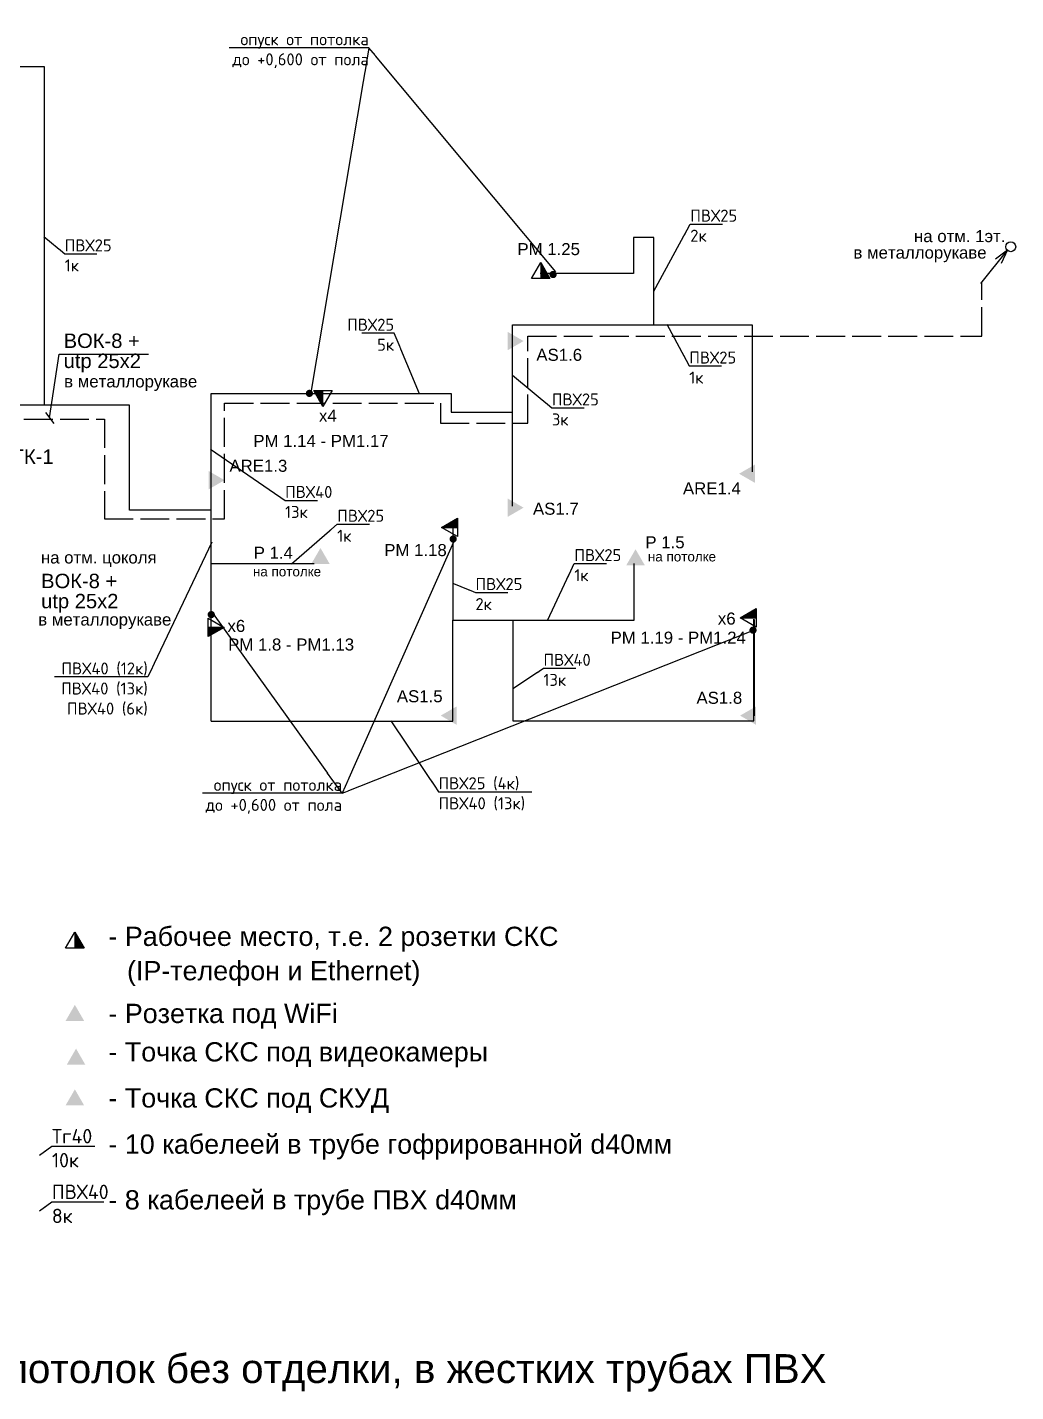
# Model space of a CAD drawing. Header units: millimetres. Extents: x -27047 to 133440, y -13043 to 16095.
# Drawn here: x 13632 to 34191, y -13043 to 15334 of the extents above; entities that cross this region are included whole.
import ezdxf
from ezdxf import colors
from ezdxf.entities.mleader import LeaderData, LeaderLine
from ezdxf.math import Vec2, Vec3

# ---------------------------------------------------------------- set-up
doc = ezdxf.new("R2010")
doc.units = ezdxf.units.MM
doc.linetypes.add('ACAD_ISO02W100', pattern=[15, 12, -3])
doc.layers.add('_непечать', color=5, linetype='Continuous', plot=False)
doc.layers.add('_СКС', color=6, linetype='Continuous')
doc.layers.add('_СКС трасса', color=6, linetype='Continuous', lineweight=30)
doc.styles.add('ISOCPEUR', font='isocpeur.ttf', dxfattribs={"height": 250})
doc.styles.get("Standard").update_dxf_attribs({"font": 'arial.ttf'})
doc.dimstyles.new('ISO-25', dxfattribs={"dimtxt": 2.5, "dimasz": 2.5, "dimexe": 1.25, "dimexo": 0.625, "dimtad": 1, "dimtxsty": 'Standard', "dimcen": 2.5, "dimadec": 0, "dimazin": 0, "dimtfac": 1, "dimtmove": 0, "dimatfit": 3, "dimfxl": 1, "dimarcsym": 0})

# ---------------------------------------------------------------- blocks, each defined once
blk = doc.blocks.new('sks2')
at = {"layer": '_СКС'}
h = blk.add_hatch(color=1, dxfattribs=at)
h.dxf.hatch_style = 1
h.paths.add_polyline_path([(-0.1121099212999148, -0.7500827182481457), (-2.036863818247283, -4.083459110672325), (1.812301766441025, -4.083656685249357)])
blk = doc.blocks.new('sks3')
at = {"layer": '_СКС'}
h = blk.add_hatch(color=6, dxfattribs=at)
h.dxf.hatch_style = 1
h.paths.add_polyline_path([(0.04795374247939392, -0.7508990589060544), (0.04608453439991322, -4.083727402572833), (1.972365430220334, -4.084473025907267)])
at = {"layer": '_СКС', "lineweight": 30}
for p, q in [((-1.880423475915756, -4.083727402572833), (0.04793256054214297, -0.7509189603777655)), ((0.04793256054214297, -0.7509189603777655), (0.04608453439991322, -4.083727402572833)), ((0.04793256054214297, -0.7509189603777655), (1.972592544715582, -4.083727402572833)), ((1.972592544715582, -4.083727402572833), (-1.880423475915756, -4.083727402572833))]:
    blk.add_line(p, q, dxfattribs=at)
blk = doc.blocks.new('sks1')
at = {"layer": '_СКС'}
h = blk.add_hatch(color=150, dxfattribs=at)
h.dxf.hatch_style = 1
h.paths.add_polyline_path([(-0.1151990099791043, -0.7485228921834866), (-2.039952906926472, -4.081899284607666), (1.809212677761836, -4.082096859184698)])
blk = doc.blocks.new('sks4')
at = {"layer": '_СКС'}
h = blk.add_hatch(color=86, dxfattribs=at)
h.dxf.hatch_style = 1
h.paths.add_polyline_path([(-4.332938257872229, 333.888701115241), (-196.808327952609, 0.5510618728230838), (188.1082305162217, 0.5313044151207578)])

msp = doc.modelspace()

# ---------------------------------------------------------------- linework, layer by layer
at = {"layer": '_СКС', "color": 1, "const_width": 75}
for points in [[(24531.05437271058, 10191.84674466759, 1), (24606.05437271058, 10191.84674466759, 1)], [(19462.84311131172, 7720.084336936823, 1), (19537.84311131172, 7720.084336936823, 1)], [(22453.69078506721, 4690.938762877049, 1), (22528.69078506721, 4690.938762877049, 1)], [(17421.26711195334, 3119.091313287441, 1), (17496.26711195334, 3119.091313287441, 1)], [(28689.60247787385, 2794.210947641317, 1), (28764.60247787385, 2794.210947641317, 1)]]:
    msp.add_lwpolyline(points, format="xyb", close=True, dxfattribs=at)
at = {"layer": '_СКС трасса'}
for p, q in [((19597.30602126056, 4173.712750311359), (17460.18639394955, 4173.712750311359)), ((28753.90107846743, 3015.614406972192), (28753.90107846743, 1014.382723590068))]:
    msp.add_line(p, q, dxfattribs=at)
for points in [[(11272.86012387066, 14519.17202098761), (13982.6890544194, 14519.17202098761), (13982.6890544194, 7477.490070479864)], [(17460.18639394955, 5291.725919966557), (17460.18639394955, 7720.401967844111), (22451.58373518178, 7720.401967844111), (22451.58373518178, 7327.499311097519), (23724.07589082565, 7327.499311097519), (23724.07589082565, 9147.259082401899), (26664.87194543163, 9147.259082401899), (26664.87194543163, 10962.80670614075), (26239.37368194468, 10962.80670614075), (26239.37368194468, 10213.55133072249), (24301.83877634339, 10213.55133072249)], [(26664.87194543163, 9147.259082401899), (28711.36743204092, 9147.259082401899), (28711.36743204092, 6088.211281483673)], [(17460.18639394955, 903.2083678417839), (17460.18639394955, 5291.725919966557), (15761.62717807188, 5291.725919966557), (15761.62717807188, 7477.490070479864), (10319.56674502371, 7477.490070479864), (10319.56674502371, 5111.134468938864), (12462.09378024883, 5111.134468938864), (12462.09378024883, 5704.517495612177)], [(23724.07589082565, 5373.671073481382), (23724.07589082565, 7327.499311097519)], [(22483.86191375682, 4933.011327817047), (22483.86191375682, 3001.318213880964)], [(23733.53973841062, 3001.318213880964), (26253.25684774213, 3001.318213880964), (26253.25684774213, 4178.780151959596)], [(17460.18639394955, 903.2083678417839), (22480.6498658288, 903.2083678417839), (22480.6498658288, 3001.318213880964), (23733.53973841062, 3001.318213880964), (23733.53973841062, 906.9735680697777), (28747.35119128565, 906.9735680697777), (28747.35119128565, 3020.82878679884), (28747.35119128565, 3020.82878679884)]]:
    msp.add_lwpolyline(points, dxfattribs=at)
at = {"layer": '_СКС трасса', "color": 4, "linetype": 'ACAD_ISO02W100', "ltscale": 50}
msp.add_lwpolyline([(12338.0061064628, 5704.517495612177), (12338.0061064628, 5361.692641915521), (10563.3410079286, 5361.692641915521), (10563.3410079286, 7184.807515377412), (15235.5363367789, 7184.807515377412), (15235.5363367789, 5109.958599531034), (17735.68991254177, 5109.958599531034), (17735.68991254177, 7517.188400346495), (22223.6763176769, 7517.188400346495), (22223.6763176769, 7099.428908310452), (24040.77869202319, 7099.428908310452), (24040.77869202319, 8912.272436007916), (33485.28502142377, 8912.272436007916), (33485.28502142377, 10020.87370402319)], dxfattribs=at)
at = {"layer": '_СКС трасса', "color": 4}
msp.add_circle((34088.10708579246, 10769.65691711471), 102.8025601338642, dxfattribs=at)

# ---------------------------------------------------------------- block references
at = {"layer": '_СКС'}
for name, p, xscale, yscale, zscale, rotation in [('sks1', (23574.15096368714, 8556.636081543727), 99.99999999999996, 99.99999999999996, 99.99999999999996, 150.0191191523537), ('sks3', (19786.39689951469, 7370.338863258265), 100, 100, 100, 180), ('sks1', (23574.15096368714, 5091.285982526058), 99.99999999999996, 99.99999999999996, 99.99999999999996, 150.0191191523537), ('sks3', (28382.92017225761, 3047.996165512974), 100, 100, 100, 90), ('sks1', (28838.98286757325, 1269.959770732947), 99.99999999999997, 99.99999999999997, 99.99999999999997, 330.0191191523537)]:
    msp.add_blockref(name, p, dxfattribs=dict(at, xscale=xscale, yscale=yscale, zscale=zscale, rotation=rotation))
for p, rotation in [((17401.59714793152, 5910.317077152081), 270), ((28770.70972871856, 6053.550774790988), 90)]:
    msp.add_blockref('sks4', p, dxfattribs=dict(at, rotation=rotation))
at = {"layer": '_СКС', "xscale": 100, "yscale": 100, "zscale": 100}
for name, p in [('sks2', (26294.91199736725, 4553.802482317478)), ('sks3', (14617.14535405103, -3411.217426104122)), ('sks2', (14633.10383512531, -4921.669490740125)), ('sks1', (14657.89928752882, -5832.408492569812))]:
    msp.add_blockref(name, p, dxfattribs=at)
at = {"layer": '_СКС'}
msp.add_blockref('sks4', (14626.22578125319, -7088.058595435141), dxfattribs=at)

# ---------------------------------------------------------------- texts
at = {"layer": '_непечать', "color": 150}
msp.add_text('ПОДВАЛ - потолок без отделки, в жестких трубах ПВХ', height=600, dxfattribs=at).set_placement((8957.752110164613, -12861.9096987531))
at = {"layer": '_СКС'}
for s, height, p in [('РМ 1.25', 250, (23826.91799149389, 10595.16246496764)), ('x4', 250, (19698.73092695969, 7130.171683071821)), ('РМ 1.14 - РМ1.17', 250, (18334.06502177601, 6607.634462455724)), ('ШТК-1', 300, (12922.78345214494, 6254.382899128541)), ('РМ 1.18', 250, (21056.68069481896, 4335.703816055408)), ('x6', 250, (27996.13299671878, 2911.734711989634)), ('x6', 250, (17796.30372553729, 2758.920457127912)), ('РМ 1.8 - РМ1.13', 250, (17809.50904924009, 2372.205163919542)), ('РМ 1.19 - РМ1.24', 250, (25764.31843887322, 2514.743715867779))]:
    msp.add_text(s, height=height, dxfattribs=at).set_placement(p)
at = {"layer": '_СКС', "color": 4}
for s, p in [('ВОК-8 +', (14389.01585093909, 8664.503134047089)), ('utp 25x2', (14389.01585093909, 8246.334803783277)), ('ВОК-8 +', (13920.05596975895, 3668.934471217333)), ('utp 25x2', (13920.05596975895, 3250.766140953521))]:
    msp.add_text(s, height=300, dxfattribs=at).set_placement(p)
at = {"layer": '_СКС', "color": 150}
for s, height, p in [('AS1.6', 250, (24220.3701555368, 8396.960773322062)), ('AS1.7', 250, (24150.39277707809, 5196.259091237327)), ('AS1.5', 250, (21319.20555265137, 1296.006438053359)), ('AS1.8', 250, (27551.22495796945, 1263.997611793602)), ('- Точка СКС под видеокамеры', 400, (15319.53868398693, -6174.499013001325))]:
    msp.add_text(s, height=height, dxfattribs=at).set_placement(p)
at = {"layer": '_СКС', "color": 86}
for s, height, p in [('ARE1.3', 250, (17837.11820447637, 6089.160258688993)), ('ARE1.4', 250, (27269.52438762441, 5619.000960029924)), ('- Точка СКС под СКУД', 400, (15319.53868398693, -7132.798379730153))]:
    msp.add_text(s, height=height, dxfattribs=at).set_placement(p)
at = {"layer": '_СКС', "color": 1}
for s, height, p in [('Р 1.5', 250, (26488.08370656276, 4498.08965029812)), ('Р 1.4', 250, (18341.88116939244, 4280.165854617313)), ('на потолке', 200, (26540.33700691053, 4225.063256920548)), ('на потолке', 200, (18325.09885380726, 3913.798106042261)), ('- Розетка под WiFi', 400, (15319.53868398693, -5375.306247975193))]:
    msp.add_text(s, height=height, dxfattribs=at).set_placement(p)
at = {"layer": '_СКС', "color": 6}
for s, p in [('- Рабочее место, т.е. 2 розетки СКС', (15319.53868398693, -3772.046067472897)), ('(IP-телефон и Ethernet)', (15706.62058313534, -4486.262010902516))]:
    msp.add_text(s, height=400, dxfattribs=at).set_placement(p)
at = {"layer": '_СКС трасса', "color": 4}
for s, p in [('на отм. 1эт.', (32075.22730595748, 10865.18672753547)), ('в металлорукаве', (30816.35385845382, 10523.59477805534)), ('в металлорукаве', (14399.64611999727, 7844.631648164634)), ('на отм. цоколя', (13915.49178564829, 4181.950636306219)), ('в металлорукаве', (13860.42918970187, 2891.808601120732))]:
    msp.add_text(s, height=250, dxfattribs=at).set_placement(p)

# ---------------------------------------------------------------- leaders
at = {"layer": '_СКС', "color": 4, "lineweight": 5}
msp.add_leader([(14096.9715074327, 7210.506103065127), (14293.58737066068, 8532.435929565952), (16152.49845648085, 8532.435929565952)], dimstyle='ISO-25', override={"dimasz": 200, "dimgap": 0.625, "dimtad": 0, "dimldrblk": 'Oblique'}, dxfattribs=at)
at = {"layer": '_СКС'}
ml = msp.add_multileader_mtext('Standard', dxfattribs=at)
ml.set_content('Тг40\\P10к', color=256, style='ISOCPEUR')
ml.set_leader_properties()
ml.build(insert=Vec2(0, 0))
ml.multileader.update_dxf_attribs({"text_left_attachment_type": 6, "text_right_attachment_type": 6, "dogleg_length": 0, "arrow_head_size": 0.8})
ctx = ml.context
ctx.base_point, ctx.char_height, ctx.arrow_head_size, ctx.landing_gap_size, ctx.plane_origin, ctx.plane_x_axis, ctx.plane_y_axis = Vec3(14143.24222930894, -7937.652174707364), 300, 0.8, 0.4, Vec3(35132.34640771762, -10451.8776972839), Vec3(0.9999999996621628, -2.599374085431353e-05), Vec3(2.599374085431353e-05, 0.9999999996621628)
ctx.left_attachment, ctx.right_attachment = 6, 6
notes = []
notes.append((ctx, [(0, (1, 1, 0), (14143.24222930894, -7937.652174707364), (0.9999999996621628, -2.599374085431353e-05), 0, [(0, [(13888.21756649925, -8122.11632357366)], 0, [])])]))
ctx.mtext.insert, ctx.mtext.text_direction, ctx.mtext.rotation, ctx.mtext.width, ctx.mtext.defined_height, ctx.mtext.flow_direction = Vec3(14143.65158705551, -7577.652185226481), Vec3(0.9999999996621628, -2.599374085431353e-05), 6.283159313438729, 1069.225639605262, 181.5695390849948, 5
ctx.mtext.has_bg_fill, ctx.mtext.bg_color, ctx.mtext.bg_scale_factor, ctx.mtext.bg_transparency, ctx.mtext.use_window_bg_color = 1, -1027028792, 1.5, 0, 1
at = {"layer": '_СКС трасса', "color": 4}
msp.add_leader([(34016.63264008567, 10703.61207784793), (33460.36774420461, 10003.84103147136)], dimstyle='ISO-25', override={"dimasz": 300, "dimgap": 0.625, "dimtad": 0, "dimldrblk": 'Open30'}, dxfattribs=at)
for ctx, leaders in notes:
    for number, flags, end, landing, length, lines in leaders:
        leader = LeaderData()
        leader.index, (leader.has_last_leader_line, leader.has_dogleg_vector, leader.attachment_direction) = number, flags
        leader.last_leader_point, leader.dogleg_vector, leader.dogleg_length = Vec3(end), Vec3(landing), length
        for number, points, colour, breaks in lines:
            line = LeaderLine()
            line.index, line.vertices, line.color, line.breaks = number, Vec3.list(points), colors.encode_raw_color(colour), breaks
            leader.lines.append(line)
        ctx.leaders.append(leader)

# ---------------------------------------------------------------- next in the draw order: texts
at = {"layer": '_СКС', "color": 6}
msp.add_text('- 10 кабелеей в трубе гофрированной d40мм', height=400, dxfattribs=at).set_placement((15319.53868398693, -8092.794210898457))

# ---------------------------------------------------------------- next in the draw order: leaders
at = {"layer": '_СКС', "color": 1}
ml = msp.add_multileader_mtext('Standard', dxfattribs=at)
ml.set_content('опуск от потолка\\Pдо +0,600 от пола', color=1, style='ISOCPEUR')
ml.set_leader_properties()
ml.build(insert=Vec2(0, 0))
ml.multileader.update_dxf_attribs({"text_left_attachment_type": 6, "text_right_attachment_type": 6, "dogleg_length": 0, "arrow_head_size": 0.8})
ctx = ml.context
ctx.base_point, ctx.char_height, ctx.arrow_head_size, ctx.landing_gap_size, ctx.plane_origin, ctx.plane_x_axis, ctx.plane_y_axis = Vec3(17899.67915839418, 14908.83247861756), 250, 0.8, 0.4, Vec3(39448.78374483169, 12410.29687328725), Vec3(0.9999999996621628, -2.599374085431353e-05), Vec3(2.599374085431353e-05, 0.9999999996621628)
ctx.left_attachment, ctx.right_attachment, ctx.text_align_type = 6, 6, 2
notes = []
notes.append((ctx, [(1, (1, 1, 0), (20737.9791574353, 14908.7587005829), (-0.9999999996621628, 2.599374085431353e-05), 0, [(0, [(24624.22555621294, 10244.01014748772)], 0, [])])]))
ctx.mtext.insert, ctx.mtext.text_direction, ctx.mtext.rotation, ctx.mtext.width, ctx.mtext.defined_height, ctx.mtext.alignment, ctx.mtext.flow_direction = Vec3(20737.58695555769, 15208.75871087904), Vec3(0.9999999996621628, -2.599374085431353e-05), 6.283159313438729, 3894.389389763729, 165.7694360820859, 3, 5
ctx.mtext.has_bg_fill, ctx.mtext.bg_color, ctx.mtext.bg_scale_factor, ctx.mtext.bg_transparency, ctx.mtext.use_window_bg_color = 1, -1027028792, 1.5, 0, 1
at = {"layer": '_СКС'}
ml = msp.add_multileader_mtext('Standard', dxfattribs=at)
ml.set_content('ПВХ25\\P2к', color=256, style='ISOCPEUR')
ml.set_leader_properties()
ml.build(insert=Vec2(0, 0))
ml.multileader.update_dxf_attribs({"text_left_attachment_type": 6, "text_right_attachment_type": 6, "dogleg_length": 0, "arrow_head_size": 0.8})
ctx = ml.context
ctx.base_point, ctx.char_height, ctx.arrow_head_size, ctx.landing_gap_size, ctx.plane_origin, ctx.plane_x_axis, ctx.plane_y_axis = Vec3(27421.35844108171, 11241.39838103788), 250, 0.8, 0.4, Vec3(49220.46302743477, 8742.856277272349), Vec3(0.9999999996621628, -2.599374085431353e-05), Vec3(2.599374085431353e-05, 0.9999999996621628)
ctx.left_attachment, ctx.right_attachment = 6, 6
notes.append((ctx, [(0, (1, 1, 0), (27421.35844108171, 11241.39838103788), (0.9999999996621628, -2.599374085431353e-05), 0, [(0, [(26663.30186330969, 9841.97155288086)], 0, [])])]))
ctx.mtext.insert, ctx.mtext.text_direction, ctx.mtext.rotation, ctx.mtext.width, ctx.mtext.defined_height, ctx.mtext.flow_direction = Vec3(27421.76623920383, 11541.39837053903), Vec3(0.9999999996621628, -2.599374085431353e-05), 6.283159313438729, 664.2262184897099, 165.8650653385887, 5
ctx.mtext.has_bg_fill, ctx.mtext.bg_color, ctx.mtext.bg_scale_factor, ctx.mtext.bg_transparency, ctx.mtext.use_window_bg_color = 1, -1027028792, 1.5, 0, 1
ml = msp.add_multileader_mtext('Standard', dxfattribs=at)
ml.set_content('ПВХ25\\P1к', color=256, style='ISOCPEUR')
ml.set_leader_properties()
ml.build(insert=Vec2(0, 0))
ml.multileader.update_dxf_attribs({"text_left_attachment_type": 6, "text_right_attachment_type": 6, "dogleg_length": 0, "arrow_head_size": 0.8})
ctx = ml.context
ctx.base_point, ctx.char_height, ctx.arrow_head_size, ctx.landing_gap_size, ctx.plane_origin, ctx.plane_x_axis, ctx.plane_y_axis = Vec3(14409.79828660207, 10623.37747298159), 250, 0.8, 0.4, Vec3(36208.90287295514, 8124.835369216056), Vec3(0.9999999996621628, -2.599374085431353e-05), Vec3(2.599374085431353e-05, 0.9999999996621628)
ctx.left_attachment, ctx.right_attachment = 6, 6
notes.append((ctx, [(0, (1, 1, 0), (14409.79828660207, 10623.37747298159), (0.9999999996621628, -2.599374085431353e-05), 0, [(0, [(13975.95172219747, 10984.55915815893)], 0, [])])]))
ctx.mtext.insert, ctx.mtext.text_direction, ctx.mtext.rotation, ctx.mtext.width, ctx.mtext.defined_height, ctx.mtext.flow_direction = Vec3(14410.20608472419, 10923.37746248274), Vec3(0.9999999996621628, -2.599374085431353e-05), 6.283159313438729, 664.2262184897099, 165.8650653385887, 5
ctx.mtext.has_bg_fill, ctx.mtext.bg_color, ctx.mtext.bg_scale_factor, ctx.mtext.bg_transparency, ctx.mtext.use_window_bg_color = 1, -1027028792, 1.5, 0, 1
ml = msp.add_multileader_mtext('Standard', dxfattribs=at)
ml.set_content('ПВХ25\\P1к', color=256, style='ISOCPEUR')
ml.set_leader_properties()
ml.build(insert=Vec2(0, 0))
ml.multileader.update_dxf_attribs({"text_left_attachment_type": 6, "text_right_attachment_type": 6, "dogleg_length": 0, "arrow_head_size": 0.8})
ctx = ml.context
ctx.base_point, ctx.char_height, ctx.arrow_head_size, ctx.landing_gap_size, ctx.plane_origin, ctx.plane_x_axis, ctx.plane_y_axis = Vec3(27399.96443014841, 8290.713644749729), 250, 0.8, 0.4, Vec3(49199.06901650148, 5792.171540984196), Vec3(0.9999999996621628, -2.599374085431353e-05), Vec3(2.599374085431353e-05, 0.9999999996621628)
ctx.left_attachment, ctx.right_attachment = 6, 6
notes.append((ctx, [(0, (1, 1, 0), (27399.96443014841, 8290.713644749729), (0.9999999996621628, -2.599374085431353e-05), 0, [(0, [(26932.62465660361, 9160.071465186018)], 0, [])])]))
ctx.mtext.insert, ctx.mtext.text_direction, ctx.mtext.rotation, ctx.mtext.width, ctx.mtext.defined_height, ctx.mtext.flow_direction = Vec3(27400.37222827053, 8590.713634250882), Vec3(0.9999999996621628, -2.599374085431353e-05), 6.283159313438729, 664.2262184897099, 165.8650653385887, 5
ctx.mtext.has_bg_fill, ctx.mtext.bg_color, ctx.mtext.bg_scale_factor, ctx.mtext.bg_transparency, ctx.mtext.use_window_bg_color = 1, -1027028792, 1.5, 0, 1
ml = msp.add_multileader_mtext('Standard', dxfattribs=at)
ml.set_content('ПВХ25\\P3к', color=256, style='ISOCPEUR')
ml.set_leader_properties()
ml.build(insert=Vec2(0, 0))
ml.multileader.update_dxf_attribs({"text_left_attachment_type": 6, "text_right_attachment_type": 6, "dogleg_length": 0, "arrow_head_size": 0.8})
ctx = ml.context
ctx.base_point, ctx.char_height, ctx.arrow_head_size, ctx.landing_gap_size, ctx.plane_origin, ctx.plane_x_axis, ctx.plane_y_axis = Vec3(24542.85994517354, 7418.684038559742), 250, 0.8, 0.4, Vec3(46341.96453152661, 4920.14193479421), Vec3(0.9999999996621628, -2.599374085431353e-05), Vec3(2.599374085431353e-05, 0.9999999996621628)
ctx.left_attachment, ctx.right_attachment = 6, 6
notes.append((ctx, [(0, (1, 1, 0), (24542.85994517354, 7418.684038559742), (0.9999999996621628, -2.599374085431353e-05), 0, [(0, [(23722.076292001, 8096.669609902077)], 0, [])])]))
ctx.mtext.insert, ctx.mtext.text_direction, ctx.mtext.rotation, ctx.mtext.width, ctx.mtext.defined_height, ctx.mtext.flow_direction = Vec3(24543.26774329566, 7718.684028060895), Vec3(0.9999999996621628, -2.599374085431353e-05), 6.283159313438729, 664.2262184897099, 165.8650653385887, 5
ctx.mtext.has_bg_fill, ctx.mtext.bg_color, ctx.mtext.bg_scale_factor, ctx.mtext.bg_transparency, ctx.mtext.use_window_bg_color = 1, -1027028792, 1.5, 0, 1
ml = msp.add_multileader_mtext('Standard', dxfattribs=at)
ml.set_content('ПВХ40\\P13к', color=256, style='ISOCPEUR')
ml.set_leader_properties()
ml.build(insert=Vec2(0, 0))
ml.multileader.update_dxf_attribs({"text_left_attachment_type": 6, "text_right_attachment_type": 6, "dogleg_length": 0, "arrow_head_size": 0.8})
ctx = ml.context
ctx.base_point, ctx.char_height, ctx.arrow_head_size, ctx.landing_gap_size, ctx.plane_origin, ctx.plane_x_axis, ctx.plane_y_axis = Vec3(18993.99555244355, 5495.321011264346), 250, 0.8, 0.4, Vec3(40818.10013878817, 2996.778257655293), Vec3(0.9999999996621628, -2.599374085431353e-05), Vec3(2.599374085431353e-05, 0.9999999996621628)
ctx.left_attachment, ctx.right_attachment = 6, 6
notes.append((ctx, [(0, (1, 1, 0), (18993.99555244355, 5495.321011264346), (0.9999999996621628, -2.599374085431353e-05), 0, [(0, [(17442.34768436733, 6559.980275211914)], 0, [])])]))
ctx.mtext.insert, ctx.mtext.text_direction, ctx.mtext.rotation, ctx.mtext.width, ctx.mtext.defined_height, ctx.mtext.flow_direction = Vec3(18994.40335056567, 5795.321000765498), Vec3(0.9999999996621628, -2.599374085431353e-05), 6.283159313438729, 664.2262184897099, 165.8650653385887, 5
ctx.mtext.has_bg_fill, ctx.mtext.bg_color, ctx.mtext.bg_scale_factor, ctx.mtext.bg_transparency, ctx.mtext.use_window_bg_color = 1, -1027028792, 1.5, 0, 1
at = {"layer": '_СКС', "color": 1}
ml = msp.add_multileader_mtext('Standard', dxfattribs=at)
ml.set_content('опуск от потолка\\Pдо +0,600 от пола', color=1, style='ISOCPEUR')
ml.set_leader_properties()
ml.build(insert=Vec2(0, 0))
ml.multileader.update_dxf_attribs({"text_left_attachment_type": 6, "text_right_attachment_type": 6, "dogleg_length": 0, "arrow_head_size": 0.8})
ctx = ml.context
ctx.base_point, ctx.char_height, ctx.arrow_head_size, ctx.landing_gap_size, ctx.plane_origin, ctx.plane_x_axis, ctx.plane_y_axis = Vec3(17342.76541737777, -597.1646846725065), 250, 0.8, 0.4, Vec3(38891.87000381527, -3095.700290002824), Vec3(0.9999999996621628, -2.599374085431353e-05), Vec3(2.599374085431353e-05, 0.9999999996621628)
ctx.left_attachment, ctx.right_attachment, ctx.text_align_type = 6, 6, 2
notes.append((ctx, [(1, (1, 1, 0), (20181.06541641889, -597.2384627071733), (-0.9999999996621628, 2.599374085431353e-05), 0, [(0, [(22496.42921726982, 4623.385082909226)], 0, [])])]))
ctx.mtext.insert, ctx.mtext.text_direction, ctx.mtext.rotation, ctx.mtext.width, ctx.mtext.defined_height, ctx.mtext.alignment, ctx.mtext.flow_direction = Vec3(20180.67321454128, -297.2384524110281), Vec3(0.9999999996621628, -2.599374085431353e-05), 6.283159313438729, 3894.389389763729, 165.7694360820859, 3, 5
ctx.mtext.has_bg_fill, ctx.mtext.bg_color, ctx.mtext.bg_scale_factor, ctx.mtext.bg_transparency, ctx.mtext.use_window_bg_color = 1, -1027028792, 1.5, 0, 1
at = {"layer": '_СКС'}
ml = msp.add_multileader_mtext('Standard', dxfattribs=at)
ml.set_content('ПВХ25\\P1к', color=256, style='ISOCPEUR')
ml.set_leader_properties()
ml.build(insert=Vec2(0, 0))
ml.multileader.update_dxf_attribs({"text_left_attachment_type": 6, "text_right_attachment_type": 6, "dogleg_length": 0, "arrow_head_size": 0.8})
ctx = ml.context
ctx.base_point, ctx.char_height, ctx.arrow_head_size, ctx.landing_gap_size, ctx.plane_origin, ctx.plane_x_axis, ctx.plane_y_axis = Vec3(25009.55923555709, 4180.90157005873), 250, 0.8, 0.4, Vec3(46808.66382191016, 1682.359466293197), Vec3(0.9999999996621628, -2.599374085431353e-05), Vec3(2.599374085431353e-05, 0.9999999996621628)
ctx.left_attachment, ctx.right_attachment = 6, 6
notes.append((ctx, [(0, (1, 1, 0), (25009.55923555709, 4180.90157005873), (0.9999999996621628, -2.599374085431353e-05), 0, [(0, [(24454.18817766826, 2997.935362446209)], 0, [])])]))
ctx.mtext.insert, ctx.mtext.text_direction, ctx.mtext.rotation, ctx.mtext.width, ctx.mtext.defined_height, ctx.mtext.flow_direction = Vec3(25009.96703367921, 4480.901559559882), Vec3(0.9999999996621628, -2.599374085431353e-05), 6.283159313438729, 664.2262184897099, 165.8650653385887, 5
ctx.mtext.has_bg_fill, ctx.mtext.bg_color, ctx.mtext.bg_scale_factor, ctx.mtext.bg_transparency, ctx.mtext.use_window_bg_color = 1, -1027028792, 1.5, 0, 1
ml = msp.add_multileader_mtext('Standard', dxfattribs=at)
ml.set_content('ПВХ40\\P8к', color=256, style='ISOCPEUR')
ml.set_leader_properties()
ml.build(insert=Vec2(0, 0))
ml.multileader.update_dxf_attribs({"text_left_attachment_type": 6, "text_right_attachment_type": 6, "dogleg_length": 0, "arrow_head_size": 0.8})
ctx = ml.context
ctx.base_point, ctx.char_height, ctx.arrow_head_size, ctx.landing_gap_size, ctx.plane_origin, ctx.plane_x_axis, ctx.plane_y_axis = Vec3(14143.24222930894, -9096.521616611462), 300, 0.8, 0.4, Vec3(35132.34640771762, -11610.747139188), Vec3(0.9999999996621628, -2.599374085431353e-05), Vec3(2.599374085431353e-05, 0.9999999996621628)
ctx.left_attachment, ctx.right_attachment = 6, 6
notes.append((ctx, [(0, (1, 1, 0), (14143.24222930894, -9096.521616611462), (0.9999999996621628, -2.599374085431353e-05), 0, [(0, [(13888.21756649925, -9280.985765477759)], 0, [])])]))
ctx.mtext.insert, ctx.mtext.text_direction, ctx.mtext.rotation, ctx.mtext.width, ctx.mtext.defined_height, ctx.mtext.flow_direction = Vec3(14143.65158705551, -8736.52162713058), Vec3(0.9999999996621628, -2.599374085431353e-05), 6.283159313438729, 1069.225639605262, 181.5695390849948, 5
ctx.mtext.has_bg_fill, ctx.mtext.bg_color, ctx.mtext.bg_scale_factor, ctx.mtext.bg_transparency, ctx.mtext.use_window_bg_color = 1, -1027028792, 1.5, 0, 1
for ctx, leaders in notes:
    for number, flags, end, landing, length, lines in leaders:
        leader = LeaderData()
        leader.index, (leader.has_last_leader_line, leader.has_dogleg_vector, leader.attachment_direction) = number, flags
        leader.last_leader_point, leader.dogleg_vector, leader.dogleg_length = Vec3(end), Vec3(landing), length
        for number, points, colour, breaks in lines:
            line = LeaderLine()
            line.index, line.vertices, line.color, line.breaks = number, Vec3.list(points), colors.encode_raw_color(colour), breaks
            leader.lines.append(line)
        ctx.leaders.append(leader)

# ---------------------------------------------------------------- next in the draw order: linework, layer by layer
at = {"layer": '_СКС', "color": 1}
for p, q in [((20737.9791574353, 14908.7587005829), (19531.74554500432, 7736.493342559552)), ((20181.06541641889, -597.2384627071733), (17508.56677852687, 3132.892711288587)), ((20181.06541641889, -597.2384627071733), (28691.24709750572, 2772.59015146803))]:
    msp.add_line(p, q, dxfattribs=at)

# ---------------------------------------------------------------- next in the draw order: block references
at = {"layer": '_СКС', "xscale": 100, "yscale": 100, "zscale": 100}
for name, p in [('sks3', (24306.94030358133, 10516.24646672413)), ('sks2', (19741.88069339932, 4579.424129797248))]:
    msp.add_blockref(name, p, dxfattribs=at)
at = {"layer": '_СКС'}
for name, p, xscale, yscale, zscale, rotation in [('sks3', (22169.83773807777, 4929.277379013569), 100, 100, 100, 90), ('sks3', (17799.60297189791, 2858.91292565756, 0.05738205249696078), 100, 100, 100, 270), ('sks1', (22612.20996777286, 1269.959770732947), 99.99999999999997, 99.99999999999997, 99.99999999999997, 330.0191191523537)]:
    msp.add_blockref(name, p, dxfattribs=dict(at, xscale=xscale, yscale=yscale, zscale=zscale, rotation=rotation))

# ---------------------------------------------------------------- next in the draw order: texts
at = {"layer": '_СКС', "color": 6}
msp.add_text('- 8 кабелеей в трубе ПВХ d40мм', height=400, dxfattribs=at).set_placement((15319.53868398693, -9251.663652802556))

# ---------------------------------------------------------------- next in the draw order: leaders
at = {"layer": '_СКС'}
ml = msp.add_multileader_mtext('Standard', dxfattribs=at)
ml.set_content('ПВХ25\\P2к', color=256, style='ISOCPEUR')
ml.set_leader_properties()
ml.build(insert=Vec2(0, 0))
ml.multileader.update_dxf_attribs({"text_left_attachment_type": 6, "text_right_attachment_type": 6, "dogleg_length": 0, "arrow_head_size": 0.8})
ctx = ml.context
ctx.base_point, ctx.char_height, ctx.arrow_head_size, ctx.landing_gap_size, ctx.plane_origin, ctx.plane_x_axis, ctx.plane_y_axis = Vec3(22953.47653216158, 3579.46562486728), 250, 0.8, 0.4, Vec3(44752.58111851464, 1080.923521101748), Vec3(0.9999999996621628, -2.599374085431353e-05), Vec3(2.599374085431353e-05, 0.9999999996621628)
ctx.left_attachment, ctx.right_attachment = 6, 6
notes = []
notes.append((ctx, [(0, (1, 1, 0), (22953.47653216158, 3579.46562486728), (0.9999999996621628, -2.599374085431353e-05), 0, [(0, [(22498.40210936626, 3766.436920452223)], 0, [])])]))
ctx.mtext.insert, ctx.mtext.text_direction, ctx.mtext.rotation, ctx.mtext.width, ctx.mtext.defined_height, ctx.mtext.flow_direction = Vec3(22953.8843302837, 3879.465614368432), Vec3(0.9999999996621628, -2.599374085431353e-05), 6.283159313438729, 664.2262184897099, 165.8650653385887, 5
ctx.mtext.has_bg_fill, ctx.mtext.bg_color, ctx.mtext.bg_scale_factor, ctx.mtext.bg_transparency, ctx.mtext.use_window_bg_color = 1, -1027028792, 1.5, 0, 1
for ctx, leaders in notes:
    for number, flags, end, landing, length, lines in leaders:
        leader = LeaderData()
        leader.index, (leader.has_last_leader_line, leader.has_dogleg_vector, leader.attachment_direction) = number, flags
        leader.last_leader_point, leader.dogleg_vector, leader.dogleg_length = Vec3(end), Vec3(landing), length
        for number, points, colour, breaks in lines:
            line = LeaderLine()
            line.index, line.vertices, line.color, line.breaks = number, Vec3.list(points), colors.encode_raw_color(colour), breaks
            leader.lines.append(line)
        ctx.leaders.append(leader)

# ---------------------------------------------------------------- next in the draw order: leaders
ml = msp.add_multileader_mtext('Standard', dxfattribs=at)
ml.set_content('ПВХ25\\P5к', color=256, style='ISOCPEUR')
ml.set_leader_properties()
ml.build(insert=Vec2(0, 0))
ml.multileader.update_dxf_attribs({"text_left_attachment_type": 6, "text_right_attachment_type": 6, "dogleg_length": 0, "arrow_head_size": 0.8})
ctx = ml.context
ctx.base_point, ctx.char_height, ctx.arrow_head_size, ctx.landing_gap_size, ctx.plane_origin, ctx.plane_x_axis, ctx.plane_y_axis = Vec3(20337.52000956993, 8973.193455940007), 250, 0.8, 0.4, Vec3(42136.624595923, 6474.651352174475), Vec3(0.9999999996621628, -2.599374085431353e-05), Vec3(2.599374085431353e-05, 0.9999999996621628)
ctx.left_attachment, ctx.right_attachment, ctx.text_align_type = 6, 6, 2
notes = []
notes.append((ctx, [(1, (1, 1, 0), (21263.32000925716, 8973.169390934723), (-0.9999999996621628, 2.599374085431353e-05), 0, [(0, [(21791.64719730115, 7707.19827513065)], 0, [])])]))
ctx.mtext.insert, ctx.mtext.text_direction, ctx.mtext.rotation, ctx.mtext.width, ctx.mtext.defined_height, ctx.mtext.alignment, ctx.mtext.flow_direction = Vec3(21262.92780737955, 9273.16940123087), Vec3(0.9999999996621628, -2.599374085431353e-05), 6.283159313438729, 664.2262184897099, 165.8650653385887, 3, 5
ctx.mtext.has_bg_fill, ctx.mtext.bg_color, ctx.mtext.bg_scale_factor, ctx.mtext.bg_transparency, ctx.mtext.use_window_bg_color = 1, -1027028792, 1.5, 0, 1
ml = msp.add_multileader_mtext('Standard', dxfattribs=at)
ml.set_content('ПВХ25\\P1к', color=256, style='ISOCPEUR')
ml.set_leader_properties()
ml.build(insert=Vec2(0, 0))
ml.multileader.update_dxf_attribs({"text_left_attachment_type": 6, "text_right_attachment_type": 6, "dogleg_length": 0, "arrow_head_size": 0.8})
ctx = ml.context
ctx.base_point, ctx.char_height, ctx.arrow_head_size, ctx.landing_gap_size, ctx.plane_origin, ctx.plane_x_axis, ctx.plane_y_axis = Vec3(20078.30370662541, 4999.522463988), 250, 0.8, 0.4, Vec3(41877.40829297848, 2500.980360222467), Vec3(0.9999999996621628, -2.599374085431353e-05), Vec3(2.599374085431353e-05, 0.9999999996621628)
ctx.left_attachment, ctx.right_attachment = 6, 6
notes.append((ctx, [(0, (1, 1, 0), (20078.30370662541, 4999.522463988), (0.9999999996621628, -2.599374085431353e-05), 0, [(0, [(19125.02649842441, 4176.21923537823)], 0, [])])]))
ctx.mtext.insert, ctx.mtext.text_direction, ctx.mtext.rotation, ctx.mtext.width, ctx.mtext.defined_height, ctx.mtext.flow_direction = Vec3(20078.71150474753, 5299.522453489152), Vec3(0.9999999996621628, -2.599374085431353e-05), 6.283159313438729, 664.2262184897099, 165.8650653385887, 5
ctx.mtext.has_bg_fill, ctx.mtext.bg_color, ctx.mtext.bg_scale_factor, ctx.mtext.bg_transparency, ctx.mtext.use_window_bg_color = 1, -1027028792, 1.5, 0, 1
ml = msp.add_multileader_mtext('Standard', dxfattribs=at)
ml.set_content('ПВХ40 (12к)\\PПВХ40 (13к)\\PПВХ40 (6к)', color=256, style='ISOCPEUR')
ml.set_leader_properties()
ml.build(insert=Vec2(0, 0))
ml.multileader.update_dxf_attribs({"text_left_attachment_type": 6, "text_right_attachment_type": 6, "dogleg_length": 0, "arrow_head_size": 0.8})
ctx = ml.context
ctx.base_point, ctx.char_height, ctx.arrow_head_size, ctx.landing_gap_size, ctx.plane_origin, ctx.plane_x_axis, ctx.plane_y_axis = Vec3(14362.99738202101, 1823.457267987462), 250, 0.8, 0.4, Vec3(36287.10196833184, -675.0880849956775), Vec3(0.9999999996621628, -2.599374085431353e-05), Vec3(2.599374085431353e-05, 0.9999999996621628)
ctx.left_attachment, ctx.right_attachment, ctx.text_align_type = 6, 6, 2
notes.append((ctx, [(1, (1, 1, 0), (16138.79738142108, 1823.411108302452), (-0.9999999996621628, 2.599374085431353e-05), 0, [(0, [(17471.82030135317, 4625.874175592733)], 0, [])])]))
ctx.mtext.insert, ctx.mtext.text_direction, ctx.mtext.rotation, ctx.mtext.width, ctx.mtext.defined_height, ctx.mtext.alignment, ctx.mtext.flow_direction = Vec3(16138.40517954347, 2123.411118598598), Vec3(0.9999999996621628, -2.599374085431353e-05), 6.283159313438729, 1951.365072587685, 165.8650653385887, 3, 5
ctx.mtext.has_bg_fill, ctx.mtext.bg_color, ctx.mtext.bg_scale_factor, ctx.mtext.bg_transparency, ctx.mtext.use_window_bg_color = 1, -1027028792, 1.5, 0, 1
ml = msp.add_multileader_mtext('Standard', dxfattribs=at)
ml.set_content('ПВХ40\\P13к', color=256, style='ISOCPEUR')
ml.set_leader_properties()
ml.build(insert=Vec2(0, 0))
ml.multileader.update_dxf_attribs({"text_left_attachment_type": 6, "text_right_attachment_type": 6, "dogleg_length": 0, "arrow_head_size": 0.8})
ctx = ml.context
ctx.base_point, ctx.char_height, ctx.arrow_head_size, ctx.landing_gap_size, ctx.plane_origin, ctx.plane_x_axis, ctx.plane_y_axis = Vec3(24367.20898584212, 2002.648517050143), 250, 0.8, 0.4, Vec3(46191.31357218674, -495.8942365589101), Vec3(0.9999999996621628, -2.599374085431353e-05), Vec3(2.599374085431353e-05, 0.9999999996621628)
ctx.left_attachment, ctx.right_attachment = 6, 6
notes.append((ctx, [(0, (1, 1, 0), (24367.20898584212, 2002.648517050143), (0.9999999996621628, -2.599374085431353e-05), 0, [(0, [(23728.16144176107, 1581.818077176576)], 0, [])])]))
ctx.mtext.insert, ctx.mtext.text_direction, ctx.mtext.rotation, ctx.mtext.width, ctx.mtext.defined_height, ctx.mtext.flow_direction = Vec3(24367.61678396424, 2302.648506551295), Vec3(0.9999999996621628, -2.599374085431353e-05), 6.283159313438729, 664.2262184897099, 165.8650653385887, 5
ctx.mtext.has_bg_fill, ctx.mtext.bg_color, ctx.mtext.bg_scale_factor, ctx.mtext.bg_transparency, ctx.mtext.use_window_bg_color = 1, -1027028792, 1.5, 0, 1
ml = msp.add_multileader_mtext('Standard', dxfattribs=at)
ml.set_content('ПВХ25 (4к)\\PПВХ40 (13к)', color=256, style='ISOCPEUR')
ml.set_leader_properties()
ml.build(insert=Vec2(0, 0))
ml.multileader.update_dxf_attribs({"text_left_attachment_type": 6, "text_right_attachment_type": 6, "dogleg_length": 0, "arrow_head_size": 0.8})
ctx = ml.context
ctx.base_point, ctx.char_height, ctx.arrow_head_size, ctx.landing_gap_size, ctx.plane_origin, ctx.plane_x_axis, ctx.plane_y_axis = Vec3(22184.53491467638, -563.7597028570199), 250, 0.8, 0.4, Vec3(43983.63950102945, -3062.301806622552), Vec3(0.9999999996621628, -2.599374085431353e-05), Vec3(2.599374085431353e-05, 0.9999999996621628)
ctx.left_attachment, ctx.right_attachment = 6, 6
notes.append((ctx, [(0, (1, 1, 0), (22184.53491467638, -563.7597028570199), (0.9999999996621628, -2.599374085431353e-05), 0, [(0, [(21192.97675943282, 907.1934541144001)], 0, [])])]))
ctx.mtext.insert, ctx.mtext.text_direction, ctx.mtext.rotation, ctx.mtext.width, ctx.mtext.defined_height, ctx.mtext.flow_direction = Vec3(22184.9427127985, -263.7597133558673), Vec3(0.9999999996621628, -2.599374085431353e-05), 6.283159313438729, 1951.365072587685, 165.8650653385887, 5
ctx.mtext.has_bg_fill, ctx.mtext.bg_color, ctx.mtext.bg_scale_factor, ctx.mtext.bg_transparency, ctx.mtext.use_window_bg_color = 1, -1027028792, 1.5, 0, 1
for ctx, leaders in notes:
    for number, flags, end, landing, length, lines in leaders:
        leader = LeaderData()
        leader.index, (leader.has_last_leader_line, leader.has_dogleg_vector, leader.attachment_direction) = number, flags
        leader.last_leader_point, leader.dogleg_vector, leader.dogleg_length = Vec3(end), Vec3(landing), length
        for number, points, colour, breaks in lines:
            line = LeaderLine()
            line.index, line.vertices, line.color, line.breaks = number, Vec3.list(points), colors.encode_raw_color(colour), breaks
            leader.lines.append(line)
        ctx.leaders.append(leader)

doc.saveas('drawing.dxf')
